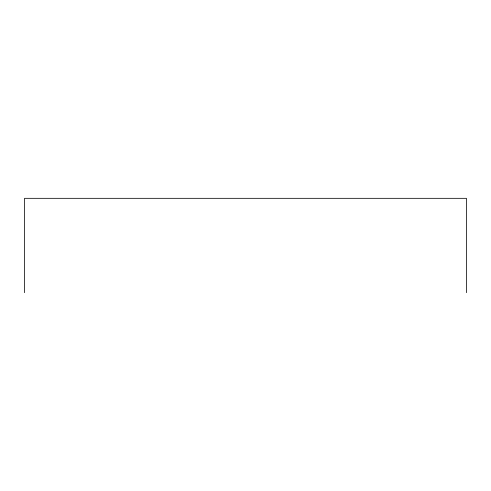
<?xml version="1.0" encoding="UTF-8"?>
<svg xmlns="http://www.w3.org/2000/svg" width="491" height="491" viewBox="0 0 491 491"><rect width="100%" height="100%" fill="white"/><g stroke="black" fill="none" stroke-linecap="round" stroke-linejoin="round"><path stroke-width="0.74" d="M466.45 292.673L466.45 198.327L24.55 198.327L24.55 292.673"/></g></svg>
